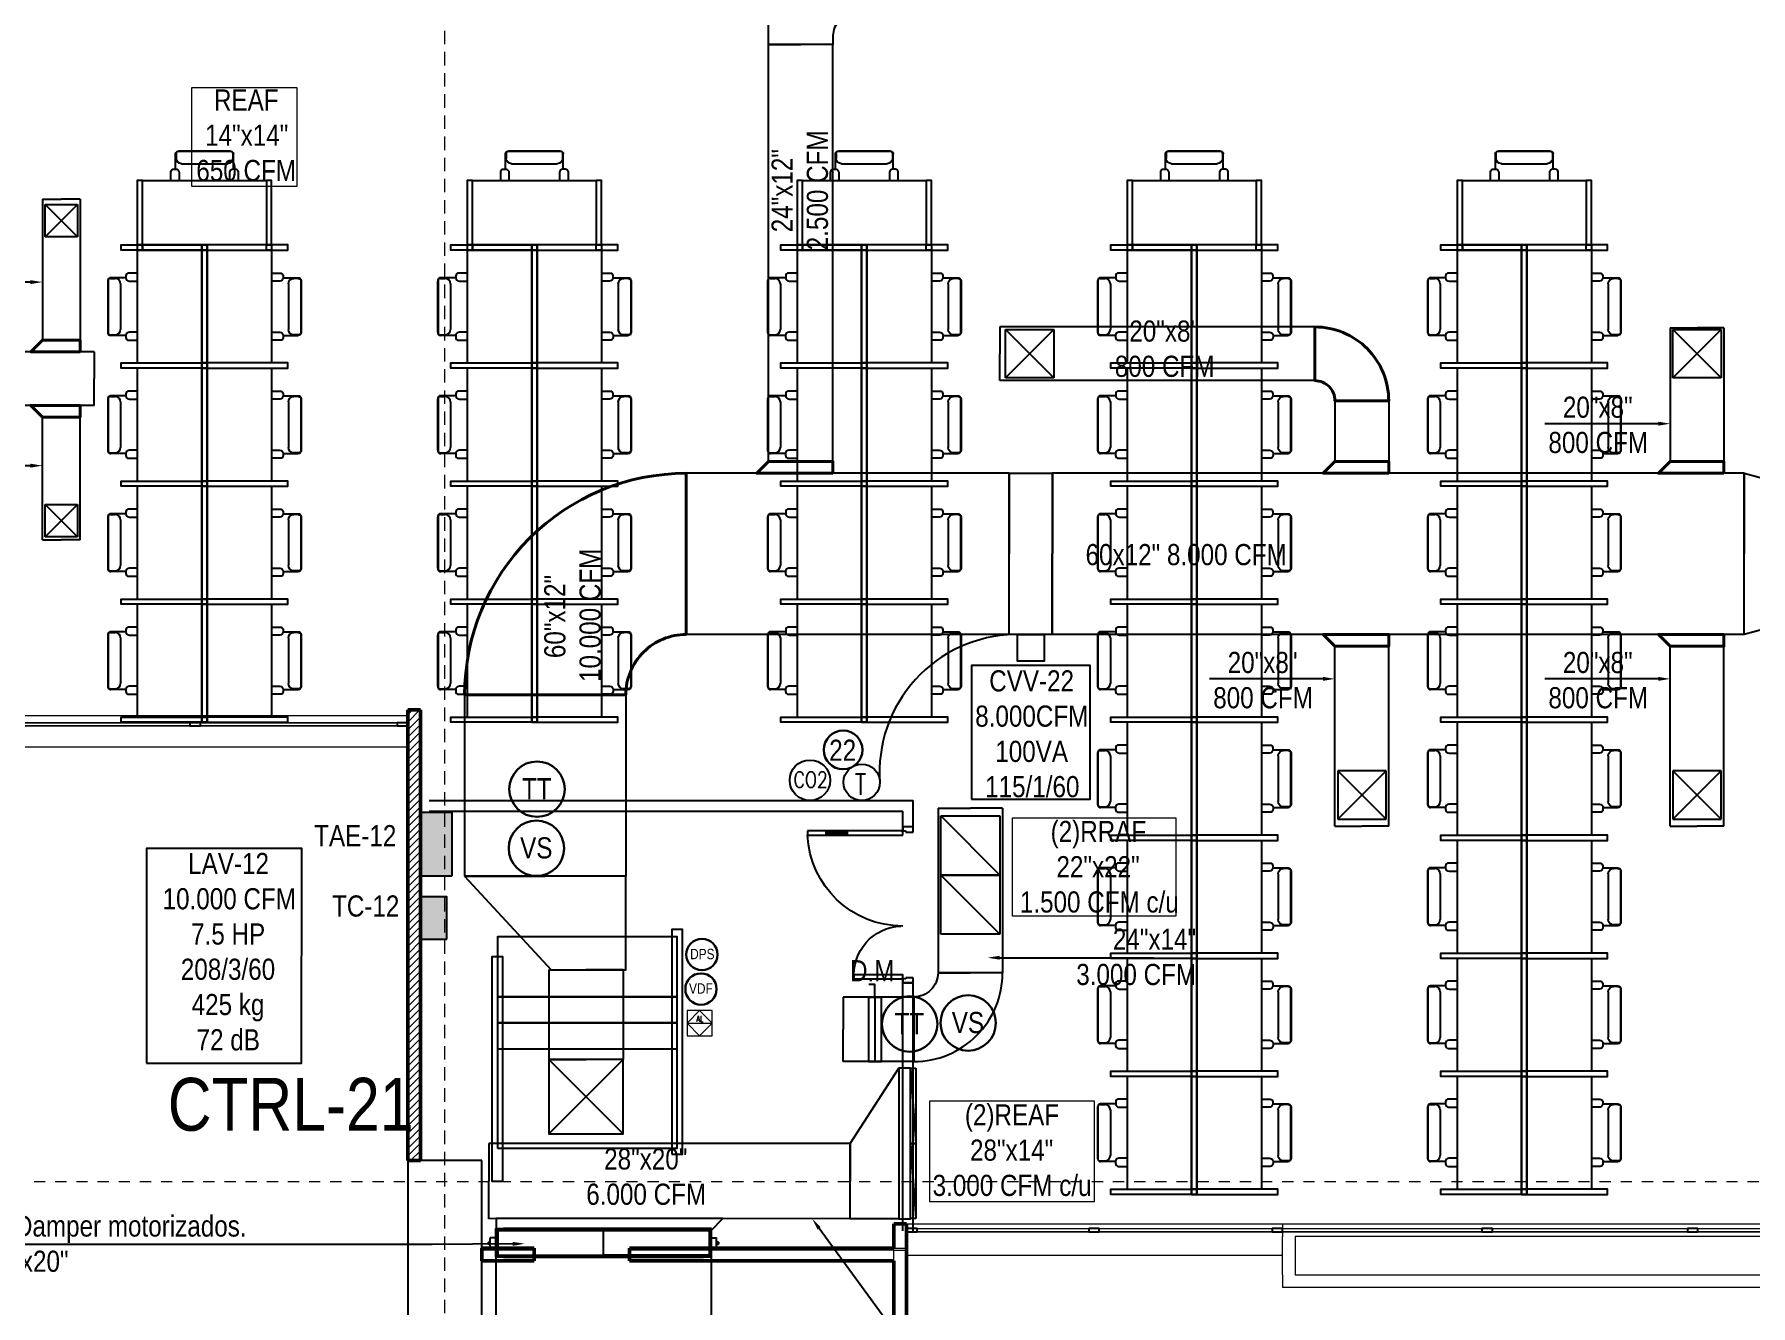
# Model space of a CAD drawing. Header units: inches. Extents: x -3 to 209, y -384 to 20.
# Drawn here: x 158.56 to 174.79, y -203.04 to -191.02 of the extents above; entities that cross this region are included whole.
import ezdxf
from ezdxf import colors
from ezdxf.entities.mleader import LeaderData, LeaderLine
from ezdxf.math import Vec2, Vec3

# ---------------------------------------------------------------- set-up
doc = ezdxf.new("R2010")
doc.units = ezdxf.units.IN
doc.header["$MEASUREMENT"] = 0
for name, pattern in [('Grid Line', [0.022225, 0.0127, -0.003175, 0.003175, -0.003175]), ('Grid Line 1_2_', [0.022225, 0.0127, -0.003175, 0.003175, -0.003175]), ('Hidden', [7.1438, 4.7625, -2.3813]), ('HIDDEN2', [0.1875, 0.125, -0.0625])]:
    doc.linetypes.add(name, pattern=pattern)
for name, color, linetype in [('1-01 HVAC-01A -Equipos', 3, 'Continuous'), ('A-WALL', 253, 'Continuous'), ('BASE PLAN$0$FLOOR LAYOUT 14 Oct (x-ref)$0$20F-032408$0$XDOOR', 253, 'Continuous'), ('BASE PLAN$0$NBS-HEAVY', 253, 'Continuous'), ('BASE PLAN$0$NDS-DOORS', 253, 'Continuous'), ('BASE PLAN$0$WALL', 253, 'Continuous'), ('HVAC TEXTO CVV', 2, 'Continuous'), ('Hvac Textos', 7, 'Continuous'), ('HVAC-Accesorios', 1, 'Continuous'), ('HVAC-Equipos', 3, 'Continuous'), ('HVAC-Extraccion', 114, 'Continuous'), ('HVAC-Rejillas', 2, 'HIDDEN2'), ('HVAC-Retorno', 20, 'Continuous'), ('HVAC-Suministro', 170, 'Continuous'), ('I-WALL', 1, 'Continuous'), ('NFF-FURN', 253, 'Continuous')]:
    doc.layers.add(name, color=color, linetype=linetype)
for name, color, linetype, lineweight in [('1-controlAA', 4, 'Continuous', 5), ('A-GLAZ-CURT', 253, 'Continuous', 9), ('A-GLAZ-CWMG', 253, 'Continuous', 9), ('A-WALL-PATT', 253, 'Continuous', 50), ('BASE PLAN$0$A-ABOVE', 253, 'Continuous', 5), ('DET-INST', 3, 'Continuous', 5), ('HVAC -Textos Extraccion', 2, 'Continuous', 9), ('HVAC -Textos Rejillas', 2, 'Continuous', 9), ('HVAC -Textos Retorno', 2, 'Continuous', 9), ('HVAC -Textos Suministro', 7, 'Continuous', 9), ('HVAC Suministro', 5, 'Continuous', 40), ('S-COLS', 6, 'Continuous', 13), ('S-GRID', 253, 'Continuous', 9), ('TUBO HVAC', 1, 'Continuous', 30), ('TX-INST', 250, 'Continuous', 5)]:
    doc.layers.add(name, color=color, linetype=linetype, lineweight=lineweight)
doc.styles.add('Arial Narrow', font='ARIALN.TTF', dxfattribs={"height": 0.00295})
doc.styles.add('ROMANS', font='romans.shx', dxfattribs={"width": 0.8})
doc.styles.get("Standard").update_dxf_attribs({"font": 'arial.ttf'})

# ---------------------------------------------------------------- blocks, each defined once
blk = doc.blocks.new('ds')
at = {"linetype": 'ByBlock', "lineweight": -2}
for p, q in [((-0.0127, -0.0127), (0.0127, 0.0127)), ((-0.0127, 0.0127), (0.0127, -0.0127)), ((-0.0127, -0.0127), (-0.0127, 0.0127)), ((-0.0127, 0.0127), (0.0127, 0.0127)), ((0.0127, 0.0127), (0.0127, -0.0127)), ((0.0127, -0.0127), (-0.0127, -0.0127))]:
    blk.add_line(p, q, dxfattribs=at)
blk = doc.blocks.new('Termostato 1')
at = {"linetype": 'ByBlock', "lineweight": -2}
blk.add_circle((725.333, -473.718), 0.172, dxfattribs=at)
at = {"linetype": 'ByBlock', "lineweight": -2, "insert": (725.414, -473.651, -2.384), "char_height": 0.2, "width": 2.87595, "attachment_point": 1, "rotation": 270, "style": 'ROMANS'}
blk.add_mtext('T', dxfattribs=at)
blk = doc.blocks.new('CO2')
at = {"linetype": 'ByBlock', "lineweight": -2}
blk.add_circle((-74869.314, 50750.37), 0.191, dxfattribs=at)
at = {"linetype": 'ByBlock', "lineweight": -2, "insert": (-74869.469, 50750.451, -2.384), "char_height": 0.15, "width": 2.87595, "attachment_point": 1, "rotation": 0, "style": 'ROMANS'}
blk.add_mtext('CO2', dxfattribs=at)
blk = doc.blocks.new('rr')
at = {"linetype": 'ByBlock', "lineweight": -2}
for p, q in [((-0.0127, -0.0127), (0.0127, 0.0127)), ((-0.0127, -0.0127), (-0.0127, 0.0127)), ((-0.0127, 0.0127), (0.0127, 0.0127)), ((0.0127, 0.0127), (0.0127, -0.0127)), ((0.0127, -0.0127), (-0.0127, -0.0127))]:
    blk.add_line(p, q, dxfattribs=at)
blk = doc.blocks.new('*U104')
blk.add_lwpolyline([(-0.182, -0.0566), (-0.182, 0), (0, 0), (0.0566, -0.0566), (-0.182, -0.0566)])
blk = doc.blocks.new('*U78')
blk.add_lwpolyline([(-1.0399, -0.0566), (-1.0399, 0), (0, 0), (0.0566, -0.0566), (-1.0399, -0.0566)])
blk = doc.blocks.new('*U80')
at = {"layer": 'HVAC-Accesorios', "flags": 128}
for points in [[(0, 0), (-0.119, 0), (-0.119, -0.057)], [(0, 0), (0.61, 0)]]:
    blk.add_lwpolyline(points, dxfattribs=at)
blk.add_lwpolyline([(0, 0.059), (0.61, 0.059), (0.61, -0.059), (0, -0.059)], close=True, dxfattribs=at)
blk = doc.blocks.new('Damper 36x34 - Damper 40x18-V18-1 - Mecánica')
for p, q in [((-0.07, 0.176), (-0.065, 0.176)), ((-0.07, 0.176), (-0.07, 0.078)), ((-0.065, 0.176), (0, 0.176)), ((0, 0.25), (1, 0.25)), ((0, 0.241), (0, 0.25)), ((0, 0.009), (0, 0.241)), ((0, 0.241), (1, 0.241)), ((1, 0.25), (1, 0.241)), ((1, 0.241), (1, 0.009)), ((-0.07, 0.137), (-0.089, 0.137)), ((-0.089, 0.133), (-0.089, 0.137)), ((-0.089, 0.137), (-0.089, 0.137)), ((-0.089, 0.13), (-0.089, 0.133)), ((-0.089, 0.125), (-0.089, 0.13)), ((-0.089, 0.12), (-0.089, 0.125)), ((-0.089, 0.118), (-0.089, 0.12)), ((-0.089, 0.117), (-0.089, 0.118)), ((-0.089, 0.117), (-0.07, 0.117)), ((-0.065, 0.078), (-0.07, 0.078)), ((0, 0.078), (-0.065, 0.078)), ((0, 0), (0, 0.009)), ((1, 0.009), (0, 0.009)), ((1, 0), (0, 0)), ((1, 0.009), (1, 0))]:
    blk.add_line(p, q)
blk = doc.blocks.new('soporte dampers - soporte dampers-960247-1 - Mecánica')
for p, q in [((-0.02, -0.26), (-0.02, 0.01)), ((-0.01, 0.01), (-0.02, 0.01)), ((-0.01, 0.01), (-0.01, -0.26)), ((-0.01, 0.01), (-0.01, -0.06)), ((0, 0.01), (-0.01, 0.01)), ((0.055, 0.01), (0, 0.01)), ((0, -0.06), (0, 0)), ((0, 0), (0.055, 0)), ((0.055, 0.01), (1.946, 0.01)), ((0.055, 0.01), (0.055, 0)), ((0.055, 0), (0.055, 0.01)), ((1.946, 0), (0.055, 0)), ((1.946, 0), (1.946, 0.01)), ((1.967, 0.01), (1.946, 0.01)), ((1.946, 0.01), (1.946, 0)), ((1.946, 0), (1.967, 0)), ((2.001, 0.01), (1.967, 0.01)), ((1.967, 0), (2.001, 0)), ((2.011, 0.01), (2.001, 0.01)), ((2.001, 0), (2.001, -0.06)), ((2.011, -0.19), (2.011, 0.01)), ((2.021, 0.01), (2.011, 0.01)), ((2.011, -0.06), (2.011, 0.01)), ((2.021, 0.01), (2.021, -0.26)), ((-0.01, -0.06), (0, -0.06)), ((2.001, -0.06), (2.011, -0.06)), ((-0.02, -0.26), (-0.01, -0.26)), ((0, -0.19), (-0.01, -0.19)), ((-0.01, -0.19), (-0.01, -0.26)), ((-0.01, -0.26), (0, -0.26)), ((0, -0.25), (0, -0.19)), ((0.055, -0.25), (0, -0.25)), ((0, -0.26), (0.055, -0.26)), ((0.055, -0.25), (1.946, -0.25)), ((0.055, -0.25), (0.055, -0.26)), ((0.055, -0.26), (0.055, -0.25)), ((1.946, -0.26), (0.055, -0.26)), ((1.946, -0.25), (1.946, -0.26)), ((1.946, -0.26), (1.946, -0.25)), ((1.946, -0.25), (2.001, -0.25)), ((2.001, -0.26), (1.946, -0.26)), ((2.001, -0.25), (2.001, -0.19)), ((2.001, -0.19), (2.011, -0.19)), ((2.011, -0.26), (2.001, -0.26)), ((2.011, -0.19), (2.011, -0.26)), ((2.021, -0.26), (2.011, -0.26))]:
    blk.add_line(p, q)
blk = doc.blocks.new('*U76')
blk.add_lwpolyline([(-0.312, -0.0566), (-0.312, 0), (0, 0), (0.0566, -0.0566), (-0.312, -0.0566)])
blk = doc.blocks.new('UPAQ-02')
at = {"layer": '1-01 HVAC-01A -Equipos'}
for points in [[(-74852.815, 50919.023), (-74851.115, 50919.023), (-74851.115, 50921.023), (-74852.815, 50921.023)], [(-74852.815, 50920.456), (-74851.115, 50920.456), (-74851.115, 50921.023), (-74852.815, 50921.023)], [(-74852.815, 50920.209), (-74851.115, 50920.209), (-74851.115, 50920.456), (-74852.815, 50920.456)], [(-74852.815, 50919.963), (-74851.115, 50919.963), (-74851.115, 50920.209), (-74852.815, 50920.209)], [(-74852.33, 50919.161), (-74851.625, 50919.161), (-74851.625, 50919.861), (-74852.33, 50919.861)]]:
    blk.add_lwpolyline(points, close=True, dxfattribs=at)
blk = doc.blocks.new('*U69')
blk.add_lwpolyline([(-0.26, -0.0566), (-0.26, 0), (0, 0), (0.0566, -0.0566), (-0.26, -0.0566)])
blk = doc.blocks.new('BASE PLAN$0$Z$W@#371D3AC1')
at = {"layer": 'BASE PLAN$0$A-ABOVE', "linetype": 'ByBlock', "lineweight": -2}
blk.add_line((375, 58), (175, 58), dxfattribs=at)
blk.add_lwpolyline([(375, 78), (175, 78), (175, 38), (375, 38)], close=True, dxfattribs=at)
at = {"layer": 'BASE PLAN$0$FLOOR LAYOUT 14 Oct (x-ref)$0$20F-032408$0$XDOOR', "linetype": 'ByBlock', "lineweight": -2}
for p, q in [((900, 1438), (900, 1476)), ((900, 1476), (1000, 1476)), ((1000, 1476), (1000, 1426)), ((930, 1438), (890, 1438)), ((930, 1426), (930, 1438)), ((1000, 1426), (930, 1426)), ((0, 38), (0, 78)), ((0, 78), (900, 78)), ((900, 38), (0, 38)), ((890, 38), (930, 38)), ((900, 78), (900, 38)), ((900, 0), (900, 38)), ((930, 38), (930, 50)), ((930, 50), (1000, 50)), ((1000, 50), (1000, 0)), ((1000, 0), (900, 0))]:
    blk.add_line(p, q, dxfattribs=at)
blk.add_lwpolyline([(439, 1398), (439, 1438), (900, 1438), (900, 1398)], close=True, dxfattribs=at)
for centre, radius, start, end in [((900, 1398), 461, 175.0176, 267.6819), ((900, 38), 900, 90, 177.4527)]:
    blk.add_arc(centre, radius, start, end, dxfattribs=at)
at = {"layer": 'BASE PLAN$0$WALL', "linetype": 'ByBlock', "lineweight": -2}
for p, q in [((1000, 1476), (900, 1476)), ((1000, 0), (900, 0))]:
    blk.add_line(p, q, dxfattribs=at)
blk = doc.blocks.new('nci')
at = {"layer": 'NFF-FURN', "linetype": 'ByBlock', "lineweight": -2}
for p, q in [((717, -265), (635, -265)), ((744, -310), (744, -292)), ((744, -310), (886, -310)), ((889, -316), (844, -316)), ((635, -342), (712, -342)), ((793, -799), (793, -367)), ((911, -831), (911, -335)), ((915, -824), (915, -342)), ((711, -824), (635, -824)), ((635, -901), (716, -901)), ((743, -874), (743, -856)), ((743, -856), (886, -856)), ((889, -850), (844, -850))]:
    blk.add_line(p, q, dxfattribs=at)
for points in [[(-25, -50), (25, -50), (25, 0), (-25, 0)], [(25, -1116), (-25, -1116), (-25, -50), (25, -50)], [(25, -50), (25, -1116), (635, -1116), (635, -50)], [(-25, -1116), (25, -1116), (25, -1166), (-25, -1166)]]:
    blk.add_lwpolyline(points, close=True, dxfattribs=at)
for points in [[(25, 0), (789, 0), (789, -50), (25, -50), (25, 0)], [(25, -1116), (789, -1116), (789, -1166), (25, -1166), (25, -1116)]]:
    blk.add_lwpolyline(points, dxfattribs=at)
for centre, radius, start, end in [((712, -310), 32.3, 270, 0), ((717, -292), 26.9, 0, 90), ((844, -367), 50.8, 90, 180), ((886, -335), 25.4, 0, 90), ((889, -342), 25.4, 0, 90), ((844, -799), 50.8, 180, 270), ((711, -856), 32.3, 0, 90), ((716, -874), 26.9, 270, 0), ((886, -831), 25.4, 270, 0), ((889, -824), 25.4, 270, 0)]:
    blk.add_arc(centre, radius, start, end, dxfattribs=at)
blk = doc.blocks.new('tlws')
at = {"layer": 'NFF-FURN', "linetype": 'ByBlock', "lineweight": -2}
for p, q in [((-318, -610), (-318, -691)), ((-241, -686), (-241, -610)), ((241, -610), (241, -687)), ((318, -692), (318, -610)), ((-291, -718), (-273, -718)), ((-273, -718), (-273, -861)), ((-216, -768), (216, -768)), ((273, -719), (291, -719)), ((273, -719), (273, -861)), ((-267, -864), (-267, -819)), ((-248, -886), (248, -886)), ((-241, -890), (241, -890)), ((267, -864), (267, -819))]:
    blk.add_line(p, q, dxfattribs=at)
for points in [[(-585, 50), (-585, 0), (-635, 0), (-635, 50)], [(-585, 0), (-585, 50), (585, 50), (585, 0)], [(585, 0), (-585, 0), (-585, -610), (585, -610)], [(585, 50), (585, 0), (635, 0), (635, 50)]]:
    blk.add_lwpolyline(points, close=True, dxfattribs=at)
for points in [[(-585, 0), (-585, -610), (-635, -610), (-635, 0), (-585, 0)], [(635, 0), (635, -610), (585, -610), (585, 0), (635, 0)]]:
    blk.add_lwpolyline(points, dxfattribs=at)
for centre, radius, start, end in [((-291, -691), 26.9, 180, 270), ((-273, -686), 32.3, 270, 0), ((-216, -819), 50.8, 90, 180), ((216, -819), 50.8, 0, 90), ((273, -687), 32.3, 180, 270), ((291, -692), 26.9, 270, 0), ((-248, -861), 25.4, 180, 270), ((-241, -864), 25.4, 180, 270), ((241, -864), 25.4, 270, 0), ((248, -861), 25.4, 270, 0)]:
    blk.add_arc(centre, radius, start, end, dxfattribs=at)

msp = doc.modelspace()

# ---------------------------------------------------------------- hatches: boundary and pattern name
at = {"layer": 'HVAC-Equipos'}
h = msp.add_hatch(color=256, dxfattribs=at)
h.dxf.hatch_style = 1
h.paths.add_polyline_path([(162.514, -198.976), (162.514, -198.376), (162.214, -198.376), (162.214, -198.976)])
h = msp.add_hatch(color=256, dxfattribs=at)
h.dxf.hatch_style = 1
h.paths.add_polyline_path([(162.464, -199.574), (162.464, -199.174), (162.214, -199.174), (162.214, -199.574)])

# ---------------------------------------------------------------- linework, layer by layer
at = {"layer": '1-controlAA', "flags": 128}
msp.add_lwpolyline([(164.972, -200.25), (164.734, -200.25), (164.734, -200.489), (164.972, -200.489)], close=True, dxfattribs=at)
at = {"layer": 'A-GLAZ-CURT', "lineweight": 18}
for p, q in [((160.034, -197.531), (158.124, -197.531)), ((158.124, -197.556), (160.034, -197.556)), ((160.034, -197.556), (160.034, -197.531)), ((161.994, -197.531), (160.134, -197.531)), ((160.134, -197.531), (160.134, -197.556)), ((160.134, -197.556), (161.994, -197.556)), ((161.994, -197.556), (161.994, -197.531)), ((168.532, -202.315), (166.91, -202.315)), ((166.91, -202.315), (166.91, -202.34)), ((166.91, -202.34), (168.532, -202.34)), ((168.532, -202.34), (168.532, -202.315)), ((170.265, -202.315), (168.632, -202.315)), ((168.632, -202.315), (168.632, -202.34)), ((168.632, -202.34), (170.265, -202.34)), ((170.265, -202.34), (170.265, -202.315)), ((172.249, -202.315), (170.365, -202.315)), ((170.365, -202.315), (170.365, -202.34)), ((170.365, -202.34), (172.249, -202.34)), ((172.249, -202.34), (172.249, -202.315)), ((174.192, -202.315), (172.349, -202.315)), ((172.349, -202.315), (172.349, -202.34)), ((172.349, -202.34), (174.192, -202.34)), ((174.192, -202.34), (174.192, -202.315)), ((176.136, -202.315), (174.292, -202.315)), ((174.292, -202.315), (174.292, -202.34)), ((174.292, -202.34), (176.136, -202.34))]:
    msp.add_line(p, q, dxfattribs=at)
at = {"layer": 'A-GLAZ-CWMG'}
for p, q in [((160.034, -197.528), (158.124, -197.528)), ((160.034, -197.558), (158.124, -197.558)), ((161.994, -197.528), (160.134, -197.528)), ((161.994, -197.558), (160.134, -197.558)), ((166.91, -202.312), (168.532, -202.312)), ((166.91, -202.342), (168.532, -202.342)), ((168.632, -202.312), (170.265, -202.312)), ((168.632, -202.342), (170.265, -202.342)), ((170.365, -202.312), (172.249, -202.312)), ((170.365, -202.342), (172.249, -202.342)), ((172.349, -202.312), (174.192, -202.312)), ((172.349, -202.342), (174.192, -202.342)), ((174.292, -202.312), (176.136, -202.312)), ((174.292, -202.342), (176.136, -202.342))]:
    msp.add_line(p, q, dxfattribs=at)
at = {"layer": 'A-GLAZ-CWMG', "lineweight": 25, "extrusion": (0, 0, -1)}
for p, q in [((160.134, -197.528), (160.034, -197.528)), ((160.034, -197.528), (160.034, -197.558)), ((160.034, -197.558), (160.134, -197.558)), ((160.134, -197.558), (160.134, -197.528)), ((162.094, -197.528), (161.994, -197.528)), ((161.994, -197.528), (161.994, -197.558)), ((161.994, -197.558), (162.094, -197.558)), ((162.094, -197.558), (162.094, -197.528)), ((166.91, -202.312), (166.81, -202.312)), ((166.81, -202.312), (166.81, -202.342)), ((166.81, -202.342), (166.91, -202.342)), ((166.91, -202.342), (166.91, -202.312)), ((168.632, -202.312), (168.532, -202.312)), ((168.532, -202.312), (168.532, -202.342)), ((168.532, -202.342), (168.632, -202.342)), ((168.632, -202.342), (168.632, -202.312)), ((172.349, -202.312), (172.249, -202.312)), ((172.249, -202.312), (172.249, -202.342)), ((172.249, -202.342), (172.349, -202.342)), ((172.349, -202.342), (172.349, -202.312)), ((174.292, -202.312), (174.192, -202.312)), ((174.192, -202.312), (174.192, -202.342)), ((174.192, -202.342), (174.292, -202.342)), ((174.292, -202.342), (174.292, -202.312))]:
    msp.add_line(p, q, dxfattribs=at)
at = {"layer": 'A-GLAZ-CWMG', "lineweight": 25}
for p, q in [((170.365, -202.312), (170.265, -202.312)), ((170.265, -202.312), (170.265, -202.342)), ((170.265, -202.342), (170.365, -202.342)), ((170.365, -202.342), (170.365, -202.312))]:
    msp.add_line(p, q, dxfattribs=at)
at = {"layer": 'A-WALL', "lineweight": 9}
for p, q in [((157.005, -197.458), (162.094, -197.458)), ((162.094, -197.758), (152.045, -197.758)), ((166.81, -202.267), (170.365, -202.267)), ((170.365, -202.267), (185.905, -202.267)), ((170.365, -202.267), (170.365, -202.312)), ((170.365, -202.342), (170.365, -202.387)), ((170.365, -202.748), (170.365, -202.387)), ((185.905, -202.387), (170.485, -202.387)), ((170.485, -202.387), (170.485, -202.748)), ((170.365, -202.567), (166.81, -202.567)), ((170.365, -202.748), (170.365, -202.868)), ((170.485, -202.748), (187.743, -202.748)), ((187.863, -202.868), (170.365, -202.868))]:
    msp.add_line(p, q, dxfattribs=at)
at = {"layer": 'A-WALL', "lineweight": 50}
for p, q in [((162.214, -197.407), (162.094, -197.407)), ((162.094, -197.407), (162.094, -201.667)), ((162.214, -201.667), (162.214, -197.407)), ((162.094, -201.667), (162.214, -201.667)), ((166.69, -202.267), (166.69, -202.497)), ((166.81, -202.267), (166.69, -202.267)), ((166.81, -202.497), (166.81, -202.267)), ((163.289, -202.497), (162.794, -202.497)), ((162.794, -202.497), (162.794, -202.617)), ((163.289, -202.617), (163.289, -202.497)), ((166.69, -202.497), (164.189, -202.497)), ((164.189, -202.497), (164.189, -202.617)), ((166.81, -202.517), (166.81, -202.497)), ((166.81, -202.517), (166.81, -202.497)), ((162.794, -202.617), (163.289, -202.617)), ((164.189, -202.617), (166.69, -202.617)), ((166.69, -202.617), (166.69, -203.213)), ((166.81, -203.333), (166.81, -202.517))]:
    msp.add_line(p, q, dxfattribs=at)
at = {"layer": 'A-WALL', "lineweight": 18}
for p, q in [((166.69, -202.497), (166.81, -202.497)), ((163.289, -202.517), (162.794, -202.517)), ((166.69, -202.517), (164.189, -202.517)), ((166.69, -202.617), (166.69, -202.517)), ((166.69, -202.517), (166.81, -202.517))]:
    msp.add_line(p, q, dxfattribs=at)
at = {"layer": 'A-WALL-PATT', "linetype": 'Continuous', "lineweight": 9}
for p, q in [((162.094, -197.452), (162.139, -197.407)), ((162.094, -197.523), (162.209, -197.407)), ((162.094, -197.594), (162.214, -197.474)), ((162.094, -197.664), (162.214, -197.544)), ((162.094, -197.735), (162.214, -197.615)), ((162.094, -197.806), (162.214, -197.686)), ((162.094, -197.876), (162.214, -197.756)), ((162.094, -197.947), (162.214, -197.827)), ((162.094, -198.018), (162.214, -197.898)), ((162.094, -198.089), (162.214, -197.969)), ((162.094, -198.159), (162.214, -198.039)), ((162.094, -198.23), (162.214, -198.11)), ((162.094, -198.301), (162.214, -198.181)), ((162.094, -198.371), (162.214, -198.251)), ((162.094, -198.442), (162.214, -198.322)), ((162.094, -198.513), (162.214, -198.393)), ((162.094, -198.584), (162.214, -198.464)), ((162.094, -198.654), (162.214, -198.534)), ((162.094, -198.725), (162.214, -198.605)), ((162.094, -198.796), (162.214, -198.676)), ((162.094, -198.866), (162.214, -198.746)), ((162.094, -198.937), (162.214, -198.817)), ((162.094, -199.008), (162.214, -198.888)), ((162.094, -199.079), (162.214, -198.959)), ((162.094, -199.149), (162.214, -199.029)), ((162.094, -199.22), (162.214, -199.1)), ((162.094, -199.291), (162.214, -199.171)), ((162.094, -199.361), (162.214, -199.241)), ((162.094, -199.432), (162.214, -199.312)), ((162.094, -199.503), (162.214, -199.383)), ((162.094, -199.574), (162.214, -199.454)), ((162.094, -199.644), (162.214, -199.524)), ((162.094, -199.715), (162.214, -199.595)), ((162.094, -199.786), (162.214, -199.666)), ((162.094, -199.856), (162.214, -199.736)), ((162.094, -199.927), (162.214, -199.807)), ((162.094, -199.998), (162.214, -199.878)), ((162.094, -200.069), (162.214, -199.949)), ((162.094, -200.139), (162.214, -200.019)), ((162.094, -200.21), (162.214, -200.09)), ((162.094, -200.281), (162.214, -200.161)), ((162.094, -200.351), (162.214, -200.231)), ((162.094, -200.422), (162.214, -200.302)), ((162.094, -200.493), (162.214, -200.373)), ((162.094, -200.563), (162.214, -200.443)), ((162.094, -200.634), (162.214, -200.514)), ((162.094, -200.705), (162.214, -200.585)), ((162.094, -200.776), (162.214, -200.656)), ((162.094, -200.846), (162.214, -200.726)), ((162.094, -200.917), (162.214, -200.797)), ((162.094, -200.988), (162.214, -200.868)), ((162.094, -201.058), (162.214, -200.938)), ((162.094, -201.129), (162.214, -201.009)), ((162.094, -201.2), (162.214, -201.08)), ((162.094, -201.271), (162.214, -201.151)), ((162.094, -201.341), (162.214, -201.221)), ((162.094, -201.412), (162.214, -201.292)), ((162.094, -201.483), (162.214, -201.363)), ((162.094, -201.553), (162.214, -201.433)), ((162.094, -201.624), (162.214, -201.504)), ((162.121, -201.667), (162.214, -201.575)), ((162.192, -201.667), (162.214, -201.646)), ((165.762, -202.498), (165.751, -202.517))]:
    msp.add_line(p, q, dxfattribs=at)
at = {"layer": 'BASE PLAN$0$NBS-HEAVY'}
for p, q in [((162.297, -198.263), (166.873, -198.263)), ((166.873, -198.563), (166.873, -198.263)), ((162.297, -198.363), (166.773, -198.363)), ((166.773, -198.591), (166.773, -198.363)), ((166.773, -202.333), (166.773, -199.911)), ((166.873, -202.333), (166.873, -199.939))]:
    msp.add_line(p, q, dxfattribs=at)
at = {"layer": 'DET-INST'}
msp.add_line((164.734, -200.37), (164.972, -200.37), dxfattribs=at)
at = {"layer": 'DET-INST', "flags": 128}
msp.add_lwpolyline([(164.853, -200.25), (164.734, -200.37), (164.853, -200.489), (164.972, -200.37)], close=True, dxfattribs=at)
at = {"layer": 'HVAC -Textos Rejillas'}
for points in [[(161.044, -192.456), (160.052, -192.456), (160.052, -191.522), (161.044, -191.522)], [(169.354, -199.358), (167.811, -199.358), (167.811, -198.428), (169.354, -198.428)], [(168.583, -202.057), (167.03, -202.057), (167.03, -201.104), (168.583, -201.104)]]:
    msp.add_lwpolyline(points, close=True, dxfattribs=at)
at = {"layer": 'HVAC Suministro'}
for points in [[(170.67, -194.293), (170.67, -193.785, -0.414214), (171.368, -194.483), (170.86, -194.483, 0.414214)], [(164.727, -196.693), (164.727, -195.169, 0.414214), (162.631, -197.264), (164.155, -197.264, -0.414214)]]:
    msp.add_lwpolyline(points, format="xyb", close=True, dxfattribs=at)
at = {"layer": 'HVAC TEXTO CVV', "color": 1}
msp.add_lwpolyline([(167.425, -198.252), (168.545, -198.252), (168.545, -196.988), (167.425, -196.988)], close=True, dxfattribs=at)
at = {"layer": 'HVAC TEXTO CVV'}
msp.add_lwpolyline([(159.623, -200.747), (161.09, -200.747), (161.092, -198.718), (159.625, -198.718)], close=True, dxfattribs=at)
at = {"layer": 'HVAC-Accesorios', "color": 1, "linetype": 'Hidden'}
msp.add_arc((167.857, -197.996), 1.303, 91.2436, 184.2234, dxfattribs=at)
at = {"layer": 'HVAC-Equipos'}
for points in [[(167.781, -195.169), (168.188, -195.169), (168.187, -196.693), (167.78, -196.693)], [(167.857, -196.693), (168.111, -196.693), (168.111, -196.947), (167.857, -196.947)], [(162.514, -198.976), (162.514, -198.376), (162.214, -198.376), (162.214, -198.976)], [(162.464, -199.574), (162.464, -199.174), (162.214, -199.174), (162.214, -199.574)]]:
    msp.add_lwpolyline(points, close=True, dxfattribs=at)
at = {"layer": 'HVAC-Extraccion'}
for p, q in [((166.277, -201.506), (162.861, -201.507)), ((162.861, -201.507), (162.861, -201.862)), ((166.277, -201.506), (166.277, -201.862)), ((166.277, -202.217), (166.277, -201.862)), ((162.861, -202.218), (162.861, -201.862)), ((166.277, -202.217), (162.861, -202.218))]:
    msp.add_line(p, q, dxfattribs=at)
for points in [[(166.737, -202.218), (166.277, -202.218), (166.277, -201.506), (166.737, -200.795)], [(166.737, -202.218), (166.847, -202.218), (166.847, -200.795), (166.737, -200.795)], [(164.961, -203.374), (162.929, -203.374), (162.929, -202.328), (164.961, -202.328)]]:
    msp.add_lwpolyline(points, close=True, dxfattribs=at)
at = {"layer": 'HVAC-Retorno'}
for p, q in [((167.108, -198.335), (167.107, -199.893)), ((167.108, -198.335), (167.413, -198.335)), ((167.718, -198.335), (167.413, -198.335)), ((167.718, -198.335), (167.717, -199.894)), ((167.107, -199.893), (167.412, -199.893)), ((167.717, -199.894), (167.412, -199.893)), ((166.878, -200.122), (166.209, -200.123)), ((166.209, -200.123), (166.209, -200.428)), ((166.878, -200.122), (166.879, -200.427)), ((166.21, -200.732), (166.209, -200.428)), ((166.879, -200.732), (166.879, -200.427)), ((166.879, -200.732), (166.21, -200.732))]:
    msp.add_line(p, q, dxfattribs=at)
msp.add_lwpolyline([(166.879, -200.122), (166.879, -200.732, 0.414214), (167.717, -199.893), (167.107, -199.893, -0.414214)], format="xyb", close=True, dxfattribs=at)
at = {"layer": 'HVAC-Suministro'}
for p, q in [((165.504, -195.058), (165.504, -191.115)), ((165.504, -191.115), (165.809, -191.115)), ((166.114, -191.115), (165.809, -191.115)), ((166.114, -195.058), (166.114, -191.115)), ((158.64, -192.577), (158.818, -192.577)), ((158.64, -192.577), (158.64, -193.909)), ((158.995, -192.577), (158.818, -192.577)), ((158.995, -192.577), (158.996, -193.909)), ((158.64, -193.909), (158.818, -193.909)), ((158.996, -193.909), (158.818, -193.909)), ((170.67, -193.785), (167.691, -193.785)), ((167.691, -193.785), (167.691, -194.039)), ((170.67, -193.785), (170.67, -194.039)), ((174.029, -193.792), (174.283, -193.792)), ((174.029, -193.792), (174.029, -195.058)), ((174.537, -193.792), (174.283, -193.792)), ((174.537, -193.792), (174.537, -195.058)), ((159.129, -194.02), (151.945, -194.02)), ((159.129, -194.02), (159.129, -194.274)), ((167.691, -194.293), (167.691, -194.039)), ((170.67, -194.293), (170.67, -194.039)), ((159.129, -194.528), (159.129, -194.274)), ((170.67, -194.293), (167.691, -194.293)), ((159.129, -194.528), (151.945, -194.528)), ((170.86, -194.483), (171.114, -194.483)), ((170.86, -194.483), (170.86, -195.058)), ((171.368, -194.483), (171.114, -194.483)), ((171.368, -194.483), (171.368, -195.058)), ((158.64, -195.798), (158.64, -194.638)), ((158.64, -194.638), (158.818, -194.638)), ((158.996, -194.638), (158.818, -194.638)), ((158.995, -195.798), (158.996, -194.638)), ((167.781, -195.169), (164.727, -195.169)), ((164.727, -195.169), (164.727, -195.931)), ((165.504, -195.058), (165.809, -195.058)), ((166.114, -195.058), (165.809, -195.058)), ((167.781, -195.169), (167.781, -195.931)), ((174.727, -195.169), (168.187, -195.169)), ((168.187, -195.169), (168.187, -195.931)), ((170.86, -195.058), (171.114, -195.058)), ((171.368, -195.058), (171.114, -195.058)), ((174.029, -195.058), (174.283, -195.058)), ((174.537, -195.058), (174.283, -195.058)), ((174.727, -195.169), (174.727, -195.931)), ((158.64, -195.798), (158.818, -195.798)), ((158.995, -195.798), (158.818, -195.798)), ((164.727, -196.693), (164.727, -195.931)), ((167.781, -196.693), (167.781, -195.931)), ((168.187, -196.693), (168.187, -195.931)), ((174.727, -196.693), (174.727, -195.931)), ((167.781, -196.693), (164.727, -196.693)), ((174.727, -196.693), (168.187, -196.693)), ((170.86, -198.506), (170.86, -196.804)), ((170.86, -196.804), (171.114, -196.804)), ((171.368, -196.804), (171.114, -196.804)), ((171.368, -198.506), (171.368, -196.804)), ((174.029, -198.506), (174.029, -196.804)), ((174.029, -196.804), (174.283, -196.804)), ((174.537, -196.804), (174.283, -196.804)), ((174.537, -198.506), (174.537, -196.804)), ((162.631, -197.264), (163.393, -197.264)), ((162.631, -197.264), (162.631, -198.979)), ((164.155, -197.265), (163.393, -197.264)), ((164.155, -197.265), (164.155, -198.979)), ((170.86, -198.506), (171.114, -198.506)), ((171.368, -198.506), (171.114, -198.506)), ((174.029, -198.506), (174.283, -198.506)), ((174.537, -198.506), (174.283, -198.506)), ((162.631, -198.979), (163.393, -198.979)), ((164.155, -198.979), (163.393, -198.979)), ((163.426, -199.866), (163.778, -199.866)), ((163.426, -199.866), (163.426, -200.714)), ((164.13, -199.866), (163.778, -199.866)), ((164.13, -199.866), (164.13, -200.714)), ((163.426, -200.714), (163.778, -200.714)), ((164.13, -200.714), (163.426, -201.414)), ((164.13, -201.414), (163.426, -200.714)), ((164.13, -200.714), (163.778, -200.714))]:
    msp.add_line(p, q, dxfattribs=at)
msp.add_lwpolyline([(166.114, -191.028), (166.114, -191.115), (165.504, -191.115), (165.504, -190.939, 0.414214), (165.352, -190.787), (165.352, -190.38, -0.217561), (165.774, -190.573, -0.218835), (166.305, -190.329), (166.305, -190.837, 0.414214), (166.114, -191.028)], format="xyb", dxfattribs=at)
for points in [[(174.727, -195.169), (175.672, -195.423), (175.672, -196.439), (174.727, -196.693)], [(162.631, -198.979), (163.451, -199.866), (164.155, -199.866), (164.155, -198.979)], [(164.13, -200.714), (163.426, -200.714), (163.426, -201.414), (164.13, -201.414)]]:
    msp.add_lwpolyline(points, close=True, dxfattribs=at)
at = {"layer": 'I-WALL'}
for points in [[(164.591, -201.609), (164.691, -201.609), (164.691, -199.482), (164.591, -199.482)], [(162.991, -201.865), (162.891, -201.865), (162.891, -199.739), (162.991, -199.739)]]:
    msp.add_lwpolyline(points, close=True, dxfattribs=at)
at = {"layer": 'S-COLS', "lineweight": 25}
for p, q in [((162.795, -201.667), (162.095, -201.667)), ((162.095, -201.667), (162.095, -204.667)), ((162.795, -203.223), (162.795, -201.667))]:
    msp.add_line(p, q, dxfattribs=at)
at = {"layer": 'S-GRID', "linetype": 'Grid Line 1_2_'}
for p, q in [((162.44, -161.012), (162.44, -208.16)), ((162.44, -161.012), (162.44, -208.16)), ((122.761, -201.867), (192.072, -201.867)), ((122.761, -201.867), (192.072, -201.867))]:
    msp.add_line(p, q, dxfattribs=at)
at = {"layer": 'S-GRID', "linetype": 'Grid Line'}
for p, q in [((162.441, -161.012), (162.441, -208.16)), ((162.44, -162.785), (162.44, -205.178)), ((122.761, -201.867), (192.072, -201.867)), ((123.567, -201.867), (190.878, -201.867))]:
    msp.add_line(p, q, dxfattribs=at)
at = {"layer": 'TUBO HVAC'}
for centre, radius in [((166.21, -197.785), 0.183), ((163.316, -198.156), 0.262), ((163.31, -198.715), 0.262), ((164.875, -199.72), 0.148), ((164.866, -200.046), 0.148), ((166.839, -200.377), 0.262), ((167.392, -200.367), 0.262)]:
    msp.add_circle(centre, radius, dxfattribs=at)

# ---------------------------------------------------------------- block references
at = {"layer": 'BASE PLAN$0$NDS-DOORS', "xscale": -0.0009999999999852297, "yscale": 0.0009999999999852297, "zscale": 0.0009999999999852297, "rotation": 180}
msp.add_blockref('BASE PLAN$0$Z$W@#371D3AC1', (165.873, -198.513), dxfattribs=at)
at = {"layer": 'HVAC Suministro', "yscale": 1.953866694221574, "zscale": 1.953866694221574}
for name, p, xscale, rotation in [('*U104', (158.64, -193.909), -1.953866694221574, 1.681910610784599e-08), ('*U104', (158.64, -194.638), 1.953866694221574, 179.9999999831809), ('*U76', (165.504, -195.058), -1.953866694221574, 1.681918604390376e-08), ('*U69', (170.86, -195.058), -1.953866694221574, 1.681918604390376e-08), ('*U69', (174.029, -195.058), -1.953866694221574, 1.681918604390376e-08), ('*U69', (170.86, -196.804), 1.953866694221574, 179.9999999831808), ('*U69', (174.029, -196.804), 1.953866694221574, 179.9999999831808)]:
    msp.add_blockref(name, p, dxfattribs=dict(at, xscale=xscale, rotation=rotation))
at = {"layer": 'HVAC-Accesorios', "xscale": -1, "rotation": 180}
for name, p in [('Damper 36x34 - Damper 40x18-V18-1 - Mecánica', (162.944, -202.322)), ('soporte dampers - soporte dampers-960247-1 - Mecánica', (162.944, -202.572))]:
    msp.add_blockref(name, p, dxfattribs=at)
at = {"layer": 'HVAC-Accesorios', "rotation": 180}
msp.add_blockref('Damper 36x34 - Damper 40x18-V18-1 - Mecánica', (164.944, -202.322), dxfattribs=at)
at = {"layer": 'HVAC-Equipos'}
msp.add_blockref('CO2', (75035.21, -50948.442), dxfattribs=at)
for name, p, rotation in [('Termostato 1', (-307.332, -923.424), 90.00000000172517), ('*U80', (166.511, -200.123), 270)]:
    msp.add_blockref(name, p, dxfattribs=dict(at, rotation=rotation))
at = {"layer": 'HVAC-Extraccion', "xscale": -1.953866694221574, "yscale": 1.953866694221574, "zscale": 1.953866694221574, "rotation": 180}
msp.add_blockref('*U78', (164.961, -202.328), dxfattribs=at)
at = {"layer": 'HVAC-Rejillas', "zscale": 12}
for name, p, xscale, yscale, rotation in [('ds', (158.818, -192.781), 12, 12, 180), ('ds', (167.974, -194.039), 18, 18, 180), ('ds', (174.283, -194.039), 18, 18, 180), ('ds', (158.818, -195.617), 12, 12, 180), ('rr', (167.412, -198.689), 22, 22, 270), ('rr', (167.412, -199.248), 22, 22, 270), ('rr', (166.872, -201.151), 28, 2, 270), ('rr', (166.872, -201.862), 28, 2, 270)]:
    msp.add_blockref(name, p, dxfattribs=dict(at, xscale=xscale, yscale=yscale, rotation=rotation))
at = {"layer": 'HVAC-Rejillas', "xscale": -18, "yscale": 18, "zscale": 12}
for p in [(171.114, -198.21), (174.283, -198.21)]:
    msp.add_blockref('ds', p, dxfattribs=at)
at = {"layer": 'HVAC-Suministro'}
msp.add_blockref('UPAQ-02', (75015.756, -51120.575), dxfattribs=at)
at = {"layer": 'NFF-FURN', "yscale": 0.0009999999999852297, "zscale": 0.0009999999999852297, "rotation": 180}
for name, p, xscale in [('tlws', (160.172, -193.01), -0.0009999999999852297), ('tlws', (163.291, -193.01), -0.0009999999999852297), ('tlws', (166.41, -193.01), -0.0009999999999852297), ('tlws', (169.53, -193.01), -0.0009999999999852297), ('tlws', (172.649, -193.01), -0.0009999999999852297), ('nci', (160.172, -194.176), 0.0009999999999852297), ('nci', (160.172, -194.176), -0.0009999999999852297), ('nci', (163.291, -194.176), 0.0009999999999852297), ('nci', (163.291, -194.176), -0.0009999999999852297), ('nci', (166.41, -194.176), 0.0009999999999852297), ('nci', (166.41, -194.176), -0.0009999999999852297), ('nci', (169.53, -194.176), 0.0009999999999852297), ('nci', (169.53, -194.176), -0.0009999999999852297), ('nci', (172.649, -194.176), 0.0009999999999852297), ('nci', (172.649, -194.176), -0.0009999999999852297), ('nci', (160.172, -195.292), 0.0009999999999852297), ('nci', (160.172, -195.292), -0.0009999999999852297), ('nci', (163.291, -195.292), 0.0009999999999852297), ('nci', (163.291, -195.292), -0.0009999999999852297), ('nci', (166.41, -195.292), 0.0009999999999852297), ('nci', (166.41, -195.292), -0.0009999999999852297), ('nci', (169.53, -195.292), 0.0009999999999852297), ('nci', (169.53, -195.292), -0.0009999999999852297), ('nci', (172.649, -195.292), 0.0009999999999852297), ('nci', (172.649, -195.292), -0.0009999999999852297), ('nci', (160.172, -196.408), 0.0009999999999852297), ('nci', (160.172, -196.408), -0.0009999999999852297), ('nci', (163.291, -196.408), 0.0009999999999852297), ('nci', (163.291, -196.408), -0.0009999999999852297), ('nci', (166.41, -196.408), 0.0009999999999852297), ('nci', (166.41, -196.408), -0.0009999999999852297), ('nci', (169.53, -196.408), 0.0009999999999852297), ('nci', (169.53, -196.408), -0.0009999999999852297), ('nci', (172.649, -196.408), 0.0009999999999852297), ('nci', (172.649, -196.408), -0.0009999999999852297), ('nci', (160.172, -197.524), 0.0009999999999852297), ('nci', (160.172, -197.524), -0.0009999999999852297), ('nci', (163.291, -197.524), 0.0009999999999852297), ('nci', (163.291, -197.524), -0.0009999999999852297), ('nci', (166.41, -197.524), 0.0009999999999852297), ('nci', (166.41, -197.524), -0.0009999999999852297), ('nci', (169.53, -197.524), 0.0009999999999852297), ('nci', (169.53, -197.524), -0.0009999999999852297), ('nci', (172.649, -197.524), 0.0009999999999852297), ('nci', (172.649, -197.524), -0.0009999999999852297), ('nci', (169.53, -198.64), 0.0009999999999852297), ('nci', (169.53, -198.64), -0.0009999999999852297), ('nci', (172.649, -198.64), 0.0009999999999852297), ('nci', (172.649, -198.64), -0.0009999999999852297), ('nci', (169.53, -199.756), 0.0009999999999852297), ('nci', (169.53, -199.756), -0.0009999999999852297), ('nci', (172.649, -199.756), 0.0009999999999852297), ('nci', (172.649, -199.756), -0.0009999999999852297), ('nci', (169.53, -200.872), 0.0009999999999852297), ('nci', (169.53, -200.872), -0.0009999999999852297), ('nci', (172.649, -200.872), 0.0009999999999852297), ('nci', (172.649, -200.872), -0.0009999999999852297), ('nci', (169.53, -201.988), 0.0009999999999852297), ('nci', (169.53, -201.988), -0.0009999999999852297), ('nci', (172.649, -201.988), 0.0009999999999852297), ('nci', (172.649, -201.988), -0.0009999999999852297)]:
    msp.add_blockref(name, p, dxfattribs=dict(at, xscale=xscale))

# ---------------------------------------------------------------- texts
at = {"layer": 'HVAC -Textos Extraccion', "insert": (166.275, -199.773), "char_height": 0.2, "width": 0.48273, "attachment_point": 1, "style": 'Arial Narrow'}
msp.add_mtext('D.M', dxfattribs=at)
at = {"layer": 'HVAC -Textos Rejillas', "char_height": 0.2, "width": 1.6348, "attachment_point": 1, "style": 'Arial Narrow'}
for s, insert in [('\\pi0.52579;REAF\\P\\pi0.44162;14"x14"\\P\\pi0.35901;650 CFM', (159.736, -191.539)), ('\\pi0.37763;(2)RRAF\\P\\pi0.43255;22"x22"\\P\\pi0.086706;1.500 CFM c/u', (167.794, -198.456)), ('TAE-12', (161.209, -198.496)), ('TC-12', (161.378, -199.161)), ('\\pi0.38391;(2)REAF\\P\\pi0.43255;28"x14"\\P\\pi0.078998;3.000 CFM c/u', (166.977, -201.136)), ('\\pi0.43255;28"x20"\\P\\pi0.26345;6.000 CFM ', (163.518, -201.553))]:
    msp.add_mtext(s, dxfattribs=dict(at, insert=insert))
at = {"layer": 'HVAC -Textos Retorno', "insert": (169.547, -199.475), "char_height": 0.2, "width": 2.02741, "attachment_point": 3, "style": 'Arial Narrow'}
msp.add_mtext('24"x14" \\P3.000 CFM', dxfattribs=at)
at = {"layer": 'HVAC -Textos Suministro', "char_height": 0.2, "attachment_point": 1, "rotation": 90, "style": 'Arial Narrow'}
for s, insert, width in [('\\pi0.31805;24"x12" \\P\\pi0.14806;2.500 CFM', (165.533, -193.208), 1.40581), ('\\pi0.44508;60"x12" \\P\\pi0.21957;10.000 CFM', (163.384, -197.362), 1.6581)]:
    msp.add_mtext(s, dxfattribs=dict(at, insert=insert, width=width))
at = {"layer": 'HVAC -Textos Suministro', "attachment_point": 1, "style": 'Arial Narrow'}
for s, insert, char_height, width in [('\\pi0.69256;20"x8" \\P\\pi0.55579;800 CFM', (168.223, -193.724), 0.2, 2.02741), ('\\pi0.69256;20"x8" \\P\\pi0.55579;800 CFM', (172.322, -194.444), 0.2, 2.02741), ('60x12" 8.000 CFM', (168.502, -195.838), 0.2, 2.11884), ('\\pi0.69256;20"x8" \\P\\pi0.55579;800 CFM', (169.153, -196.858), 0.2, 2.02741), ('\\pi0.69256;20"x8" \\P\\pi0.55579;800 CFM', (172.322, -196.858), 0.2, 2.02741), ('CTRL-21', (159.825, -200.886), 0.5, 3.107)]:
    msp.add_mtext(s, dxfattribs=dict(at, insert=insert, char_height=char_height, width=width))
at = {"layer": 'HVAC TEXTO CVV', "color": 1, "attachment_point": 1, "style": 'Arial Narrow'}
for s, insert, char_height, width in [('\\pi0.42791;CVV-22\\P\\pi0.29578;8.000CFM\\P\\pi0.48548;100VA\\P\\pi0.38937;115/1/60', (167.163, -197.032), 0.2, 1.6348), ('\\pi0.69926;22', (165.379, -197.688), 0.2, 1.6348), ('\\pi0.68241;TT', (162.491, -198.052), 0.2, 1.6348), ('\\pi0.67109;VS', (162.485, -198.611), 0.2, 1.6348), ('\\pi0.29227;DPS', (164.471, -199.666), 0.098, 0.80105), ('\\pi0.29103;VDF', (164.462, -199.992), 0.098, 0.80105), ('\\pi0.68241;TT', (166.014, -200.274), 0.2, 1.6348), ('\\pi0.67109;VS', (166.566, -200.263), 0.2, 1.6348)]:
    msp.add_mtext(s, dxfattribs=dict(at, insert=insert, char_height=char_height, width=width))
at = {"layer": 'HVAC TEXTO CVV', "insert": (159.568, -198.759), "char_height": 0.2, "width": 1.6348, "attachment_point": 1, "style": 'Arial Narrow'}
msp.add_mtext('\\pi0.4496;LAV-12\\P\\pi0.20792;10.000 CFM\\P\\pi0.4775;7.5 HP\\P\\pi0.38029;208/3/60\\P\\pi0.48261;425 kg\\P\\pi0.52927;72 dB', dxfattribs=at)
at = {"layer": 'Hvac Textos', "insert": (158.1, -202.187), "char_height": 0.2, "width": 2.9638, "attachment_point": 1, "style": 'Arial Narrow'}
msp.add_mtext('(4)Damper motorizados. 40"x20"', dxfattribs=at)
at = {"layer": 'TX-INST', "color": 7, "insert": (164.855, -200.3), "char_height": 0.056, "width": 0.13388, "attachment_point": 2, "line_spacing_factor": 0.964689, "style": 'ROMANS'}
msp.add_mtext('AL', dxfattribs=at)

# ---------------------------------------------------------------- leaders
at = {"layer": 'HVAC -Textos Rejillas'}
ml = msp.add_multileader_mtext('Standard', dxfattribs=at)
ml.set_content('', color=256)
ml.set_leader_properties()
ml.build(insert=Vec2(0, 0))
ml.multileader.update_dxf_attribs({"dogleg_length": 0.36, "arrow_head_size": 0.113})
ctx = ml.context
ctx.base_point, ctx.char_height, ctx.arrow_head_size, ctx.landing_gap_size, ctx.plane_origin, ctx.plane_x_axis, ctx.plane_y_axis = Vec3(169.259, -199.75), 0.113, 0.113, 0.0564, Vec3(173.898, -200.237), Vec3(-1, 0), Vec3(0, -1)
ctx.text_align_type = 2
notes = []
notes.append((ctx, [(1, (1, 1, 0), (167.991, -199.75), (1, 0), 1.155, [(0, [(167.577, -199.75)], 0, [])])]))
ctx.mtext.insert, ctx.mtext.text_direction, ctx.mtext.rotation, ctx.mtext.alignment, ctx.mtext.flow_direction = Vec3(169.202, -199.806), Vec3(-1, 0), 3.141593, 3, 5
ml = msp.add_multileader_mtext('Standard', dxfattribs=at)
ml.set_content('', color=256)
ml.set_leader_properties()
ml.build(insert=Vec2(0, 0))
ml.multileader.update_dxf_attribs({"dogleg_length": 0.36, "arrow_head_size": 0.113})
ctx = ml.context
ctx.base_point, ctx.char_height, ctx.arrow_head_size, ctx.landing_gap_size, ctx.plane_origin, ctx.plane_x_axis, ctx.plane_y_axis = Vec3(168.163, -203.556), 0.113, 0.113, 0.0564, Vec3(171.823, -203.147), Vec3(-1, 0), Vec3(0, -1)
ctx.text_align_type = 2
notes.append((ctx, [(1, (1, 1, 0), (166.896, -203.556), (1, 0), 1.155, [(0, [(165.916, -202.217)], 0, [])])]))
ctx.mtext.insert, ctx.mtext.text_direction, ctx.mtext.rotation, ctx.mtext.alignment, ctx.mtext.flow_direction = Vec3(168.107, -203.612), Vec3(-1, 0), 3.141593, 3, 5
at = {"layer": 'HVAC -Textos Suministro'}
ml = msp.add_multileader_mtext('Standard', dxfattribs=at)
ml.set_content('', color=256)
ml.set_leader_properties()
ml.build(insert=Vec2(0, 0))
ml.multileader.update_dxf_attribs({"dogleg_length": 0.36, "arrow_head_size": 0.113})
ctx = ml.context
ctx.base_point, ctx.char_height, ctx.arrow_head_size, ctx.landing_gap_size, ctx.plane_origin, ctx.plane_x_axis, ctx.plane_y_axis = Vec3(157.36, -193.361), 0.113, 0.113, 0.0564, Vec3(153.063, -192.862), Vec3(-1, 0), Vec3(0, -1)
notes.append((ctx, [(1, (1, 1, 0), (157.574, -193.361), (-1, 0), 0.214, [(0, [(158.64, -193.361)], 0, [])])]))
ctx.mtext.insert, ctx.mtext.text_direction, ctx.mtext.rotation, ctx.mtext.flow_direction = Vec3(157.304, -193.417), Vec3(-1, 0), 3.141593, 5
ml = msp.add_multileader_mtext('Standard', dxfattribs=at)
ml.set_content('', color=256)
ml.set_leader_properties()
ml.build(insert=Vec2(0, 0))
ml.multileader.update_dxf_attribs({"dogleg_length": 0.36, "arrow_head_size": 0.113})
ctx = ml.context
ctx.base_point, ctx.char_height, ctx.arrow_head_size, ctx.landing_gap_size, ctx.plane_origin, ctx.plane_x_axis, ctx.plane_y_axis = Vec3(172.844, -194.7), 0.113, 0.113, 0.0564, Vec3(168.547, -194.201), Vec3(-1, 0), Vec3(0, -1)
notes.append((ctx, [(1, (1, 1, 0), (173.058, -194.7), (-1, 0), 0.214, [(0, [(174.029, -194.7)], 0, [])])]))
ctx.mtext.insert, ctx.mtext.text_direction, ctx.mtext.rotation, ctx.mtext.flow_direction = Vec3(172.787, -194.756), Vec3(-1, 0), 3.141593, 5
ml = msp.add_multileader_mtext('Standard', dxfattribs=at)
ml.set_content('', color=256)
ml.set_leader_properties()
ml.build(insert=Vec2(0, 0))
ml.multileader.update_dxf_attribs({"dogleg_length": 0.36, "arrow_head_size": 0.113})
ctx = ml.context
ctx.base_point, ctx.char_height, ctx.arrow_head_size, ctx.landing_gap_size, ctx.plane_origin, ctx.plane_x_axis, ctx.plane_y_axis = Vec3(157.36, -195.097), 0.113, 0.113, 0.0564, Vec3(153.063, -194.599), Vec3(-1, 0), Vec3(0, -1)
notes.append((ctx, [(1, (1, 1, 0), (157.574, -195.097), (-1, 0), 0.214, [(0, [(158.64, -195.097)], 0, [])])]))
ctx.mtext.insert, ctx.mtext.text_direction, ctx.mtext.rotation, ctx.mtext.flow_direction = Vec3(157.304, -195.153), Vec3(-1, 0), 3.141593, 5
ml = msp.add_multileader_mtext('Standard', dxfattribs=at)
ml.set_content('', color=256)
ml.set_leader_properties()
ml.build(insert=Vec2(0, 0))
ml.multileader.update_dxf_attribs({"dogleg_length": 0.36, "arrow_head_size": 0.113})
ctx = ml.context
ctx.base_point, ctx.char_height, ctx.arrow_head_size, ctx.landing_gap_size, ctx.plane_origin, ctx.plane_x_axis, ctx.plane_y_axis = Vec3(169.675, -197.113), 0.113, 0.113, 0.0564, Vec3(165.378, -196.615), Vec3(-1, 0), Vec3(0, -1)
notes.append((ctx, [(1, (1, 1, 0), (169.888, -197.113), (-1, 0), 0.214, [(0, [(170.86, -197.113)], 0, [])])]))
ctx.mtext.insert, ctx.mtext.text_direction, ctx.mtext.rotation, ctx.mtext.flow_direction = Vec3(169.618, -197.169), Vec3(-1, 0), 3.141593, 5
ml = msp.add_multileader_mtext('Standard', dxfattribs=at)
ml.set_content('', color=256)
ml.set_leader_properties()
ml.build(insert=Vec2(0, 0))
ml.multileader.update_dxf_attribs({"dogleg_length": 0.36, "arrow_head_size": 0.113})
ctx = ml.context
ctx.base_point, ctx.char_height, ctx.arrow_head_size, ctx.landing_gap_size, ctx.plane_origin, ctx.plane_x_axis, ctx.plane_y_axis = Vec3(172.844, -197.113), 0.113, 0.113, 0.0564, Vec3(168.547, -196.615), Vec3(-1, 0), Vec3(0, -1)
notes.append((ctx, [(1, (1, 1, 0), (173.058, -197.113), (-1, 0), 0.214, [(0, [(174.029, -197.113)], 0, [])])]))
ctx.mtext.insert, ctx.mtext.text_direction, ctx.mtext.rotation, ctx.mtext.flow_direction = Vec3(172.787, -197.169), Vec3(-1, 0), 3.141593, 5
at = {"layer": 'Hvac Textos'}
ml = msp.add_multileader_mtext('Standard', dxfattribs=at)
ml.set_content('', color=256)
ml.set_leader_properties()
ml.build(insert=Vec2(0, 0))
ml.multileader.update_dxf_attribs({"dogleg_length": 0.36, "arrow_head_size": 0.113})
ctx = ml.context
ctx.base_point, ctx.char_height, ctx.arrow_head_size, ctx.landing_gap_size, ctx.plane_origin, ctx.plane_x_axis, ctx.plane_y_axis = Vec3(158.094, -202.461), 0.113, 0.113, 0.0564, Vec3(157.507, -202.948), Vec3(-1, 0), Vec3(0, -1)
notes.append((ctx, [(1, (1, 1, 0), (162.324, -202.461), (-1, 0), 4.23, [(0, [(163.2, -202.455)], 0, [])])]))
ctx.mtext.insert, ctx.mtext.text_direction, ctx.mtext.rotation, ctx.mtext.flow_direction = Vec3(158.037, -202.517), Vec3(-1, 0), 3.141593, 5
for ctx, leaders in notes:
    for number, flags, end, landing, length, lines in leaders:
        leader = LeaderData()
        leader.index, (leader.has_last_leader_line, leader.has_dogleg_vector, leader.attachment_direction) = number, flags
        leader.last_leader_point, leader.dogleg_vector, leader.dogleg_length = Vec3(end), Vec3(landing), length
        for number, points, colour, breaks in lines:
            line = LeaderLine()
            line.index, line.vertices, line.color, line.breaks = number, Vec3.list(points), colors.encode_raw_color(colour), breaks
            leader.lines.append(line)
        ctx.leaders.append(leader)

doc.saveas('drawing.dxf')
